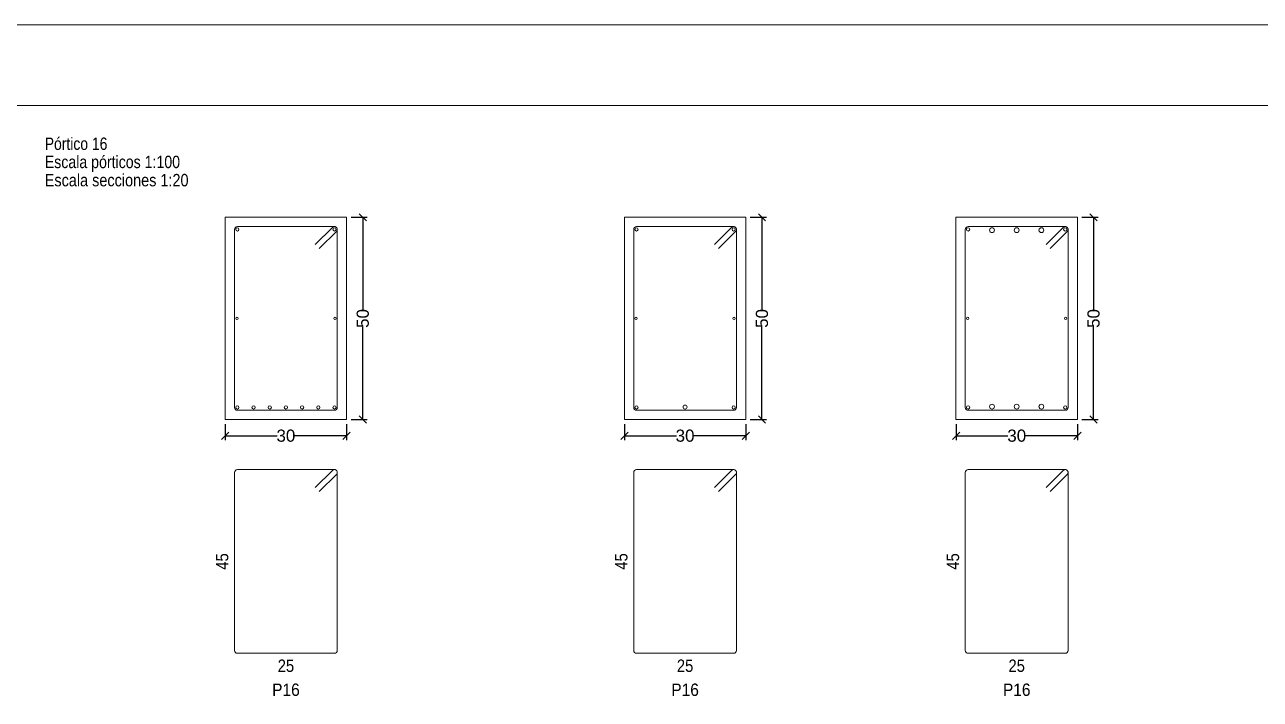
# Model space of a CAD drawing. Header units: millimetres. Extents: x 2 to 158, y -69 to 77.
# Drawn here: x 31.62 to 46.89, y 14.05 to 22.39 of the extents above; entities that cross this region are included whole.
import ezdxf
from ezdxf.enums import TextEntityAlignment as Align

# ---------------------------------------------------------------- set-up
doc = ezdxf.new("R2010")
doc.units = ezdxf.units.MM
for name, color, linetype, lineweight in [('ALZ_REF_REF_ESCALA', 3, 'Continuous', 9), ('ALZ_REF_REFERENCIA_PORTICO', 3, 'Continuous', 9), ('ARM_LONGITUDINAL_Ø10', 103, 'Continuous', 9), ('ARM_LONGITUDINAL_Ø12', 171, 'Continuous', 9), ('ARM_LONGITUDINAL_Ø6', 151, 'Continuous', 9), ('ARM_LONGITUDINAL_Ø8', 32, 'Continuous', 9), ('ARM_TRANSVERSAL_Ø6', 151, 'Continuous', 9), ('RECUAD_LIMITES', 2, 'Continuous', 0), ('RECUAD_MARCO', 1, 'Continuous', 20), ('SEC_CONT_VIG_HORMIGON_SECCION', 2, 'Continuous', 9), ('SEC_COTAS_SEC_DIM_VIGA', 122, 'Continuous', 0), ('SEC_COTAS_TEXTOS_DESPIECE_ESTRIBADO', 122, 'Continuous', 0), ('SEC_REF_TXT_POSICIONES_ARM_ESTRIBOS', 1, 'Continuous', 9)]:
    doc.layers.add(name, color=color, linetype=linetype, lineweight=lineweight)
doc.styles.add('CYPETXT_0.225_romans', font='arial.ttf', dxfattribs={"height": 0.15})
doc.styles.add('CYPETXT_romans', font='arial.ttf', dxfattribs={"height": 0.2})
doc.dimstyles.new('cype_oblique', dxfattribs={"dimtxt": 0.18, "dimasz": 0.18, "dimexe": 0.05625, "dimexo": 0.05625, "dimgap": 0, "dimtad": 0, "dimdec": 4, "dimzin": 0, "dimdsep": 46, "dimtxsty": 'CYPETXT_0.225_romans', "dimblk": 'OBLIQUE', "dimtsz": 0.045, "dimcen": 0.09, "dimadec": 0, "dimazin": 0, "dimtfac": 1, "dimtdec": 4, "dimtofl": 0, "dimtmove": 2, "dimatfit": 3, "dimfxl": 1, "dimtolj": 1, "dimtzin": 0, "dimarcsym": 0})

# ---------------------------------------------------------------- blocks, each defined once
blk = doc.blocks.new('*D164')
at = {"layer": 'Defpoints', "color": 0, "transparency": 16777216}
for p in [(34.101, 17.505), (35.601, 17.505), (35.601, 17.306)]:
    blk.add_point(p, dxfattribs=at)
at = {"layer": 'SEC_COTAS_SEC_DIM_VIGA', "color": 0, "lineweight": -2, "transparency": 16777216}
for p, q in [((34.101, 17.449), (34.101, 17.25)), ((35.601, 17.449), (35.601, 17.25)), ((34.056, 17.261), (34.146, 17.351)), ((34.101, 17.306), (34.744, 17.306)), ((35.601, 17.306), (34.959, 17.306)), ((35.556, 17.261), (35.646, 17.351))]:
    blk.add_line(p, q, dxfattribs=at)
at = {"layer": 'SEC_COTAS_SEC_DIM_VIGA', "color": 0, "transparency": 16777216, "insert": (34.851, 17.306), "char_height": 0.15, "attachment_point": 5, "style": 'CYPETXT_0.225_romans'}
blk.add_mtext('\\A1;30', dxfattribs=at)
blk = doc.blocks.new('_OBLIQUE')
at = {"color": 0, "linetype": 'ByBlock', "lineweight": -2}
blk.add_line((-0.5, -0.5), (0.5, 0.5), dxfattribs=at)
blk = doc.blocks.new('*D165')
at = {"layer": 'Defpoints', "color": 0, "transparency": 16777216}
for p in [(35.601, 20.005), (35.801, 20.005), (35.601, 17.505)]:
    blk.add_point(p, dxfattribs=at)
at = {"layer": 'SEC_COTAS_SEC_DIM_VIGA', "color": 0, "lineweight": -2, "transparency": 16777216}
for p, q in [((35.658, 20.005), (35.857, 20.005)), ((35.846, 19.96), (35.756, 20.05)), ((35.801, 20.005), (35.801, 18.863)), ((35.801, 17.505), (35.801, 18.648)), ((35.658, 17.505), (35.857, 17.505)), ((35.846, 17.46), (35.756, 17.55))]:
    blk.add_line(p, q, dxfattribs=at)
at = {"layer": 'SEC_COTAS_SEC_DIM_VIGA', "color": 0, "transparency": 16777216, "insert": (35.801, 18.755), "char_height": 0.15, "attachment_point": 5, "rotation": 90, "style": 'CYPETXT_0.225_romans'}
blk.add_mtext('\\A1;50', dxfattribs=at)
blk = doc.blocks.new('*D166')
at = {"layer": 'Defpoints', "color": 0, "transparency": 16777216}
for p in [(39.032, 17.505), (40.532, 17.505), (40.532, 17.306)]:
    blk.add_point(p, dxfattribs=at)
at = {"layer": 'SEC_COTAS_SEC_DIM_VIGA', "color": 0, "lineweight": -2, "transparency": 16777216}
for p, q in [((39.032, 17.449), (39.032, 17.25)), ((40.532, 17.449), (40.532, 17.25)), ((38.987, 17.261), (39.077, 17.351)), ((39.032, 17.306), (39.675, 17.306)), ((40.532, 17.306), (39.889, 17.306)), ((40.487, 17.261), (40.577, 17.351))]:
    blk.add_line(p, q, dxfattribs=at)
at = {"layer": 'SEC_COTAS_SEC_DIM_VIGA', "color": 0, "transparency": 16777216, "insert": (39.782, 17.306), "char_height": 0.15, "attachment_point": 5, "style": 'CYPETXT_0.225_romans'}
blk.add_mtext('\\A1;30', dxfattribs=at)
blk = doc.blocks.new('*D167')
at = {"layer": 'Defpoints', "color": 0, "transparency": 16777216}
for p in [(40.532, 20.005), (40.732, 20.005), (40.532, 17.505)]:
    blk.add_point(p, dxfattribs=at)
at = {"layer": 'SEC_COTAS_SEC_DIM_VIGA', "color": 0, "lineweight": -2, "transparency": 16777216}
for p, q in [((40.588, 20.005), (40.788, 20.005)), ((40.777, 19.96), (40.687, 20.05)), ((40.732, 20.005), (40.732, 18.863)), ((40.732, 17.505), (40.732, 18.648)), ((40.588, 17.505), (40.788, 17.505)), ((40.777, 17.46), (40.687, 17.55))]:
    blk.add_line(p, q, dxfattribs=at)
at = {"layer": 'SEC_COTAS_SEC_DIM_VIGA', "color": 0, "transparency": 16777216, "insert": (40.732, 18.755), "char_height": 0.15, "attachment_point": 5, "rotation": 90, "style": 'CYPETXT_0.225_romans'}
blk.add_mtext('\\A1;50', dxfattribs=at)
blk = doc.blocks.new('*D168')
at = {"layer": 'Defpoints', "color": 0, "transparency": 16777216}
for p in [(43.129, 17.505), (44.629, 17.505), (44.629, 17.306)]:
    blk.add_point(p, dxfattribs=at)
at = {"layer": 'SEC_COTAS_SEC_DIM_VIGA', "color": 0, "lineweight": -2, "transparency": 16777216}
for p, q in [((43.129, 17.449), (43.129, 17.25)), ((44.629, 17.449), (44.629, 17.25)), ((43.084, 17.261), (43.174, 17.351)), ((43.129, 17.306), (43.771, 17.306)), ((44.629, 17.306), (43.986, 17.306)), ((44.584, 17.261), (44.674, 17.351))]:
    blk.add_line(p, q, dxfattribs=at)
at = {"layer": 'SEC_COTAS_SEC_DIM_VIGA', "color": 0, "transparency": 16777216, "insert": (43.879, 17.306), "char_height": 0.15, "attachment_point": 5, "style": 'CYPETXT_0.225_romans'}
blk.add_mtext('\\A1;30', dxfattribs=at)
blk = doc.blocks.new('*D169')
at = {"layer": 'Defpoints', "color": 0, "transparency": 16777216}
for p in [(44.629, 20.005), (44.828, 20.005), (44.629, 17.505)]:
    blk.add_point(p, dxfattribs=at)
at = {"layer": 'SEC_COTAS_SEC_DIM_VIGA', "color": 0, "lineweight": -2, "transparency": 16777216}
for p, q in [((44.685, 20.005), (44.884, 20.005)), ((44.873, 19.96), (44.783, 20.05)), ((44.828, 20.005), (44.828, 18.863)), ((44.828, 17.505), (44.828, 18.648)), ((44.685, 17.505), (44.884, 17.505)), ((44.873, 17.46), (44.783, 17.55))]:
    blk.add_line(p, q, dxfattribs=at)
at = {"layer": 'SEC_COTAS_SEC_DIM_VIGA', "color": 0, "transparency": 16777216, "insert": (44.828, 18.755), "char_height": 0.15, "attachment_point": 5, "rotation": 90, "style": 'CYPETXT_0.225_romans'}
blk.add_mtext('\\A1;50', dxfattribs=at)

msp = doc.modelspace()

# ---------------------------------------------------------------- linework, layer by layer
at = {"layer": 'ARM_LONGITUDINAL_Ø10'}
msp.add_circle((39.78213, 17.66044), 0.025, dxfattribs=at)
at = {"layer": 'ARM_LONGITUDINAL_Ø12'}
for centre in [(43.57357, 19.84544), (43.87857, 19.84544), (44.18357, 19.84544), (43.57357, 17.66544), (43.87857, 17.66544), (44.18357, 17.66544)]:
    msp.add_circle(centre, 0.03, dxfattribs=at)
at = {"layer": 'ARM_LONGITUDINAL_Ø6'}
for centre in [(34.24643, 18.75544), (35.45643, 18.75544), (39.17713, 18.75544), (40.38713, 18.75544), (43.27357, 18.75544), (44.48357, 18.75544)]:
    msp.add_circle(centre, 0.015, dxfattribs=at)
at = {"layer": 'ARM_LONGITUDINAL_Ø8'}
for centre in [(34.25143, 19.85544), (35.45143, 19.85544), (39.18213, 19.85544), (40.38213, 19.85544), (43.27857, 19.85544), (44.47857, 19.85544), (34.25143, 17.65544), (34.45143, 17.65544), (34.65143, 17.65544), (34.85143, 17.65544), (35.05143, 17.65544), (35.25143, 17.65544), (35.45143, 17.65544), (39.18213, 17.65544), (40.38213, 17.65544), (43.27857, 17.65544), (44.47857, 17.65544)]:
    msp.add_circle(centre, 0.02, dxfattribs=at)
at = {"layer": 'ARM_TRANSVERSAL_Ø6'}
for points in [[(35.26405, 19.61856), (35.47975, 19.83487), (35.48262, 19.83955), (35.48472, 19.84462), (35.486, 19.84996), (35.48643, 19.85544), (35.48576, 19.86227), (35.48377, 19.86883), (35.48053, 19.87488), (35.47618, 19.88019), (35.47088, 19.88454), (35.46482, 19.88778), (35.45826, 19.88977), (35.45143, 19.89044), (34.25143, 19.89044), (34.23804, 19.88778), (34.22668, 19.88019), (34.21909, 19.86883), (34.21643, 19.85544), (34.21643, 17.65544), (34.21909, 17.64205), (34.22668, 17.63069), (34.23804, 17.6231), (34.25143, 17.62044), (35.45143, 17.62044), (35.46482, 17.6231), (35.47618, 17.63069), (35.48377, 17.64205), (35.48643, 17.65544), (35.48643, 19.85544), (35.48576, 19.86227), (35.48377, 19.86883), (35.48053, 19.87488), (35.47618, 19.88019), (35.47088, 19.88454), (35.46482, 19.88778), (35.45826, 19.88977), (35.45143, 19.89044), (35.4446, 19.88977), (35.43804, 19.88778), (35.43199, 19.88454), (35.42668, 19.88019), (35.21455, 19.66806)], [(40.19475, 19.61856), (40.41045, 19.83487), (40.41332, 19.83955), (40.41542, 19.84462), (40.4167, 19.84996), (40.41713, 19.85544), (40.41646, 19.86227), (40.41447, 19.86883), (40.41123, 19.87488), (40.40688, 19.88019), (40.40158, 19.88454), (40.39553, 19.88778), (40.38896, 19.88977), (40.38213, 19.89044), (39.18213, 19.89044), (39.16874, 19.88778), (39.15738, 19.88019), (39.1498, 19.86883), (39.14713, 19.85544), (39.14713, 17.65544), (39.1498, 17.64205), (39.15738, 17.63069), (39.16874, 17.6231), (39.18213, 17.62044), (40.38213, 17.62044), (40.39553, 17.6231), (40.40688, 17.63069), (40.41447, 17.64205), (40.41713, 17.65544), (40.41713, 19.85544), (40.41646, 19.86227), (40.41447, 19.86883), (40.41123, 19.87488), (40.40688, 19.88019), (40.40158, 19.88454), (40.39553, 19.88778), (40.38896, 19.88977), (40.38213, 19.89044), (40.3753, 19.88977), (40.36874, 19.88778), (40.36269, 19.88454), (40.35738, 19.88019), (40.14525, 19.66806)], [(44.29118, 19.61856), (44.50688, 19.83487), (44.50975, 19.83955), (44.51185, 19.84462), (44.51314, 19.84996), (44.51357, 19.85544), (44.51289, 19.86227), (44.5109, 19.86883), (44.50767, 19.87488), (44.50331, 19.88019), (44.49801, 19.88454), (44.49196, 19.88778), (44.48539, 19.88977), (44.47857, 19.89044), (43.27857, 19.89044), (43.26517, 19.88778), (43.25382, 19.88019), (43.24623, 19.86883), (43.24357, 19.85544), (43.24357, 17.65544), (43.24623, 17.64205), (43.25382, 17.63069), (43.26517, 17.6231), (43.27857, 17.62044), (44.47857, 17.62044), (44.49196, 17.6231), (44.50331, 17.63069), (44.5109, 17.64205), (44.51357, 17.65544), (44.51357, 19.85544), (44.51289, 19.86227), (44.5109, 19.86883), (44.50767, 19.87488), (44.50331, 19.88019), (44.49801, 19.88454), (44.49196, 19.88778), (44.48539, 19.88977), (44.47857, 19.89044), (44.47174, 19.88977), (44.46517, 19.88778), (44.45912, 19.88454), (44.45382, 19.88019), (44.24169, 19.66806)], [(35.26405, 16.61556), (35.47975, 16.83187), (35.48262, 16.83655), (35.48472, 16.84162), (35.486, 16.84696), (35.48643, 16.85244), (35.48576, 16.85927), (35.48377, 16.86583), (35.48053, 16.87188), (35.47618, 16.87719), (35.47088, 16.88154), (35.46482, 16.88478), (35.45826, 16.88677), (35.45143, 16.88744), (34.25143, 16.88744), (34.23804, 16.88478), (34.22668, 16.87719), (34.21909, 16.86583), (34.21643, 16.85244), (34.21643, 14.65244), (34.21909, 14.63905), (34.22668, 14.62769), (34.23804, 14.6201), (34.25143, 14.61744), (35.45143, 14.61744), (35.46482, 14.6201), (35.47618, 14.62769), (35.48377, 14.63905), (35.48643, 14.65244), (35.48643, 16.85244), (35.48576, 16.85927), (35.48377, 16.86583), (35.48053, 16.87188), (35.47618, 16.87719), (35.47088, 16.88154), (35.46482, 16.88478), (35.45826, 16.88677), (35.45143, 16.88744), (35.4446, 16.88677), (35.43804, 16.88478), (35.43199, 16.88154), (35.42668, 16.87719), (35.21455, 16.66506)], [(40.19475, 16.61556), (40.41045, 16.83187), (40.41332, 16.83655), (40.41542, 16.84162), (40.4167, 16.84696), (40.41713, 16.85244), (40.41646, 16.85927), (40.41447, 16.86583), (40.41123, 16.87188), (40.40688, 16.87719), (40.40158, 16.88154), (40.39553, 16.88478), (40.38896, 16.88677), (40.38213, 16.88744), (39.18213, 16.88744), (39.16874, 16.88478), (39.15738, 16.87719), (39.1498, 16.86583), (39.14713, 16.85244), (39.14713, 14.65244), (39.1498, 14.63905), (39.15738, 14.62769), (39.16874, 14.6201), (39.18213, 14.61744), (40.38213, 14.61744), (40.39553, 14.6201), (40.40688, 14.62769), (40.41447, 14.63905), (40.41713, 14.65244), (40.41713, 16.85244), (40.41646, 16.85927), (40.41447, 16.86583), (40.41123, 16.87188), (40.40688, 16.87719), (40.40158, 16.88154), (40.39553, 16.88478), (40.38896, 16.88677), (40.38213, 16.88744), (40.3753, 16.88677), (40.36874, 16.88478), (40.36269, 16.88154), (40.35738, 16.87719), (40.14525, 16.66506)], [(44.29118, 16.61556), (44.50688, 16.83187), (44.50975, 16.83655), (44.51185, 16.84162), (44.51314, 16.84696), (44.51357, 16.85244), (44.51289, 16.85927), (44.5109, 16.86583), (44.50767, 16.87188), (44.50331, 16.87719), (44.49801, 16.88154), (44.49196, 16.88478), (44.48539, 16.88677), (44.47857, 16.88744), (43.27857, 16.88744), (43.26517, 16.88478), (43.25382, 16.87719), (43.24623, 16.86583), (43.24357, 16.85244), (43.24357, 14.65244), (43.24623, 14.63905), (43.25382, 14.62769), (43.26517, 14.6201), (43.27857, 14.61744), (44.47857, 14.61744), (44.49196, 14.6201), (44.50331, 14.62769), (44.5109, 14.63905), (44.51357, 14.65244), (44.51357, 16.85244), (44.51289, 16.85927), (44.5109, 16.86583), (44.50767, 16.87188), (44.50331, 16.87719), (44.49801, 16.88154), (44.49196, 16.88478), (44.48539, 16.88677), (44.47857, 16.88744), (44.47174, 16.88677), (44.46517, 16.88478), (44.45912, 16.88154), (44.45382, 16.87719), (44.24169, 16.66506)]]:
    msp.add_lwpolyline(points, dxfattribs=at)
at = {"layer": 'RECUAD_LIMITES'}
msp.add_lwpolyline([(2.40691, -19.61496), (61.80691, -19.61496), (61.80691, 22.38504), (2.40691, 22.38504), (2.40691, -19.61496)], close=True, dxfattribs=at)
at = {"layer": 'RECUAD_MARCO'}
msp.add_lwpolyline([(4.90691, -18.61496), (60.80691, -18.61496), (60.80691, 21.38504), (4.90691, 21.38504), (4.90691, -18.61496)], close=True, dxfattribs=at)
at = {"layer": 'SEC_CONT_VIG_HORMIGON_SECCION'}
for points in [[(35.60143, 20.00544), (34.10143, 20.00544), (34.10143, 17.50544), (35.60143, 17.50544), (35.60143, 20.00544)], [(40.53213, 20.00544), (39.03213, 20.00544), (39.03213, 17.50544), (40.53213, 17.50544), (40.53213, 20.00544)], [(44.62857, 20.00544), (43.12857, 20.00544), (43.12857, 17.50544), (44.62857, 17.50544), (44.62857, 20.00544)]]:
    msp.add_lwpolyline(points, close=True, dxfattribs=at)

# ---------------------------------------------------------------- texts
at = {"layer": 'ALZ_REF_REF_ESCALA', "style": 'CYPETXT_romans'}
for s, width, p in [('Escala pórticos 1:100', 0.816209, (31.87227, 20.68944)), ('Escala secciones 1:20', 0.833432, (31.87227, 20.46444))]:
    msp.add_text(s, height=0.1533333, dxfattribs=dict(at, width=width)).set_placement(p, align=Align.MIDDLE_LEFT)
at = {"layer": 'ALZ_REF_REFERENCIA_PORTICO', "style": 'CYPETXT_romans', "width": 0.802493}
msp.add_text('Pórtico 16', height=0.153333, dxfattribs=at).set_placement((31.87227, 20.91444), align=Align.MIDDLE_LEFT)
at = {"layer": 'SEC_COTAS_TEXTOS_DESPIECE_ESTRIBADO', "style": 'CYPETXT_romans', "width": 0.853312}
for p in [(34.13976, 15.75244), (39.07047, 15.75244), (43.1669, 15.75244)]:
    msp.add_text('45', height=0.153333, rotation=90, dxfattribs=at).set_placement(p, align=Align.CENTER)
for p in [(34.85143, 14.54077), (39.78213, 14.54077), (43.87857, 14.54077)]:
    msp.add_text('25', height=0.153333, dxfattribs=at).set_placement(p, align=Align.TOP_CENTER)
at = {"layer": 'SEC_REF_TXT_POSICIONES_ARM_ESTRIBOS', "style": 'CYPETXT_romans', "width": 0.894629}
for p in [(34.85143, 14.16744), (39.78213, 14.16744), (43.87857, 14.16744)]:
    msp.add_text('P16', height=0.153333, dxfattribs=at).set_placement(p, align=Align.MIDDLE_CENTER)

# ---------------------------------------------------------------- dimensions: what is measured, and where the dimension line sits
at = {"layer": 'SEC_COTAS_SEC_DIM_VIGA'}
for p1, p2, text, picture, middle in [((35.60143, 17.50544), (35.60143, 20.00544), '50', '*D165', (35.80093, 18.75544)), ((40.53213, 17.50544), (40.53213, 20.00544), '50', '*D167', (40.73163, 18.75544)), ((44.62857, 17.50544), (44.62857, 20.00544), '50', '*D169', (44.82807, 18.75544)), ((34.10143, 17.50544), (35.60143, 17.50544), '30', '*D164', (34.85143, 17.30594)), ((39.03213, 17.50544), (40.53213, 17.50544), '30', '*D166', (39.78213, 17.30594)), ((43.12857, 17.50544), (44.62857, 17.50544), '30', '*D168', (43.87857, 17.30594))]:
    dim = msp.add_aligned_dim(p1=p1, p2=p2, distance=-0.1995, text=text, dimstyle='cype_oblique', dxfattribs=at)
    dim.commit()
    dim.dimension.update_dxf_attribs({"geometry": picture, "text_midpoint": middle})

doc.saveas('drawing.dxf')
